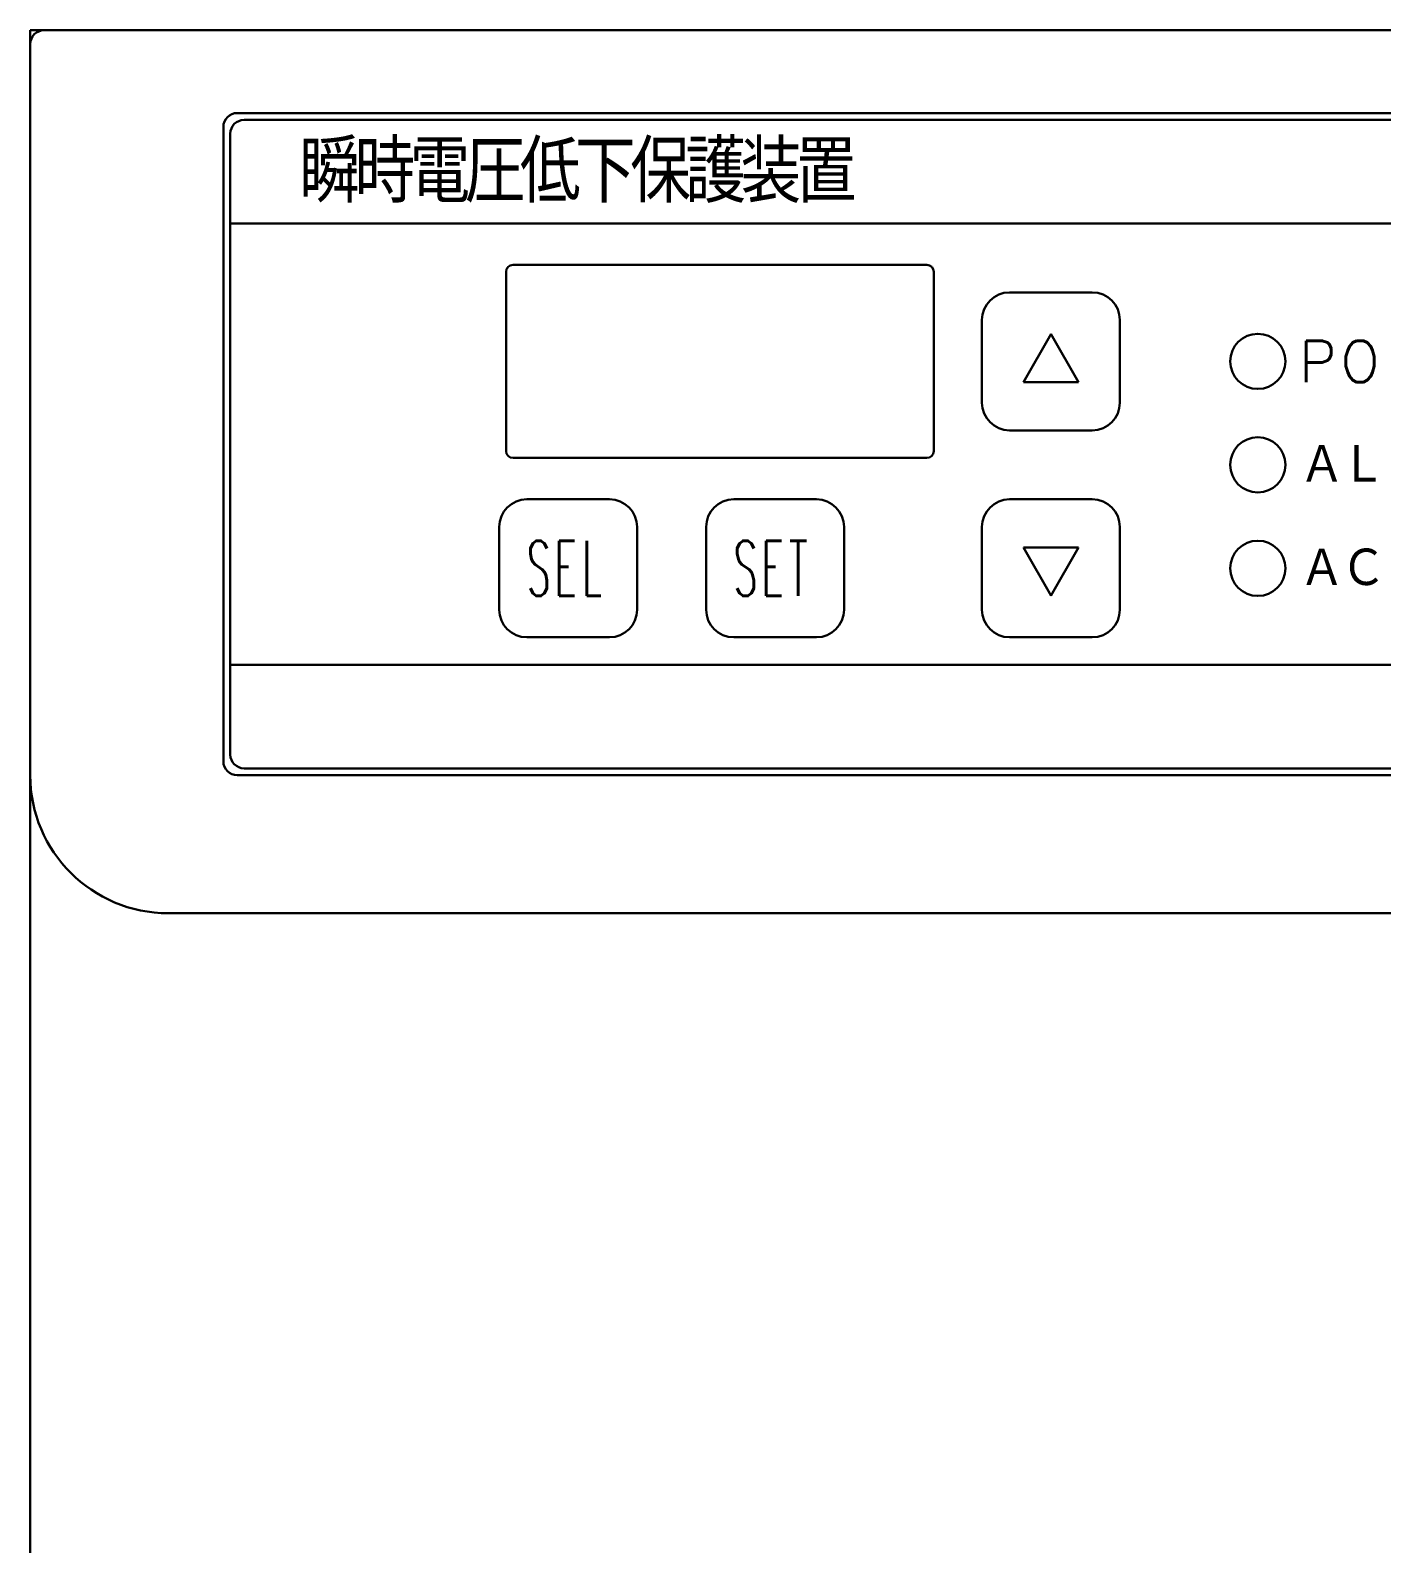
# Model space of a CAD drawing. Header units: millimetres. Extents: x 112 to 1408, y 148 to 1021.
# Drawn here: x 232.5 to 330.5, y 257.3 to 367 of the extents above; entities that cross this region are included whole.
import ezdxf

# ---------------------------------------------------------------- set-up
doc = ezdxf.new("R2010")
doc.units = ezdxf.units.MM
doc.layers.get('0').update_dxf_attribs({"color": 5, "lineweight": 30})
doc.styles.add('BIGFONT', font='txt.shx', dxfattribs={"bigfont": 'bigfont'})
doc.styles.get("Standard").update_dxf_attribs({"font": 'simplex.shx', "width": 0.8, "bigfont": 'extfont.shx'})

msp = doc.modelspace()

# ---------------------------------------------------------------- linework, layer by layer
for p, q in [((232.521, 366.999), (232.521, 309.999)), ((649.521, 366.999), (232.521, 366.999)), ((232.521, 366.999), (232.521, 234.499)), ((439.521, 366.999), (233.521, 366.999)), ((390.521, 360.999), (247.521, 360.999)), ((246.521, 359.999), (246.521, 313.999)), ((390.021, 360.499), (248.021, 360.499)), ((247.021, 359.499), (247.021, 314.499)), ((247.021, 352.999), (391.021, 352.999)), ((297.521, 349.999), (267.521, 349.999)), ((267.021, 349.499), (267.021, 336.499)), ((298.021, 336.499), (298.021, 349.499)), ((309.521, 347.999), (303.521, 347.999)), ((301.521, 345.999), (301.521, 339.999)), ((311.521, 339.999), (311.521, 345.999)), ((304.521, 341.499), (306.536, 344.99)), ((308.521, 341.499), (306.505, 344.99)), ((304.521, 341.499), (308.521, 341.499)), ((303.521, 337.999), (309.521, 337.999)), ((267.521, 335.999), (297.521, 335.999)), ((274.521, 332.999), (268.521, 332.999)), ((289.521, 332.999), (283.521, 332.999)), ((309.521, 332.999), (303.521, 332.999)), ((266.521, 330.999), (266.521, 324.999)), ((276.521, 324.999), (276.521, 330.999)), ((281.521, 330.999), (281.521, 324.999)), ((291.521, 324.999), (291.521, 330.999)), ((301.521, 330.999), (301.521, 324.999)), ((311.521, 324.999), (311.521, 330.999)), ((304.521, 329.499), (306.536, 326.008)), ((304.521, 329.499), (308.521, 329.499)), ((308.521, 329.499), (306.505, 326.008)), ((268.521, 322.999), (274.521, 322.999)), ((283.521, 322.999), (289.521, 322.999)), ((303.521, 322.999), (309.521, 322.999)), ((391.021, 320.999), (247.021, 320.999)), ((247.521, 312.999), (390.521, 312.999)), ((248.021, 313.499), (390.021, 313.499)), ((406.521, 302.999), (242.521, 302.999))]:
    msp.add_line(p, q)
for centre in [(321.521, 342.999), (321.521, 335.499), (321.521, 327.999)]:
    msp.add_circle(centre, 2)
for centre, radius, start, end in [((233.521, 365.999), 1, 90, 180), ((247.521, 359.999), 1, 90, 180), ((248.021, 359.499), 1, 90, 180), ((267.521, 349.499), 0.5, 90, 180), ((297.521, 349.499), 0.5, 0, 90), ((303.521, 345.999), 2, 90, 180), ((309.521, 345.999), 2, 0, 90), ((303.521, 339.999), 2, 180, 270), ((309.521, 339.999), 2, 270, 0), ((267.521, 336.499), 0.5, 180, 270), ((297.521, 336.499), 0.5, 270, 0), ((268.521, 330.999), 2, 90, 180), ((274.521, 330.999), 2, 0, 90), ((283.521, 330.999), 2, 90, 180), ((289.521, 330.999), 2, 0, 90), ((303.521, 330.999), 2, 90, 180), ((309.521, 330.999), 2, 0, 90), ((268.521, 324.999), 2, 180, 270), ((274.521, 324.999), 2, 270, 0), ((283.521, 324.999), 2, 180, 270), ((289.521, 324.999), 2, 270, 0), ((303.521, 324.999), 2, 180, 270), ((309.521, 324.999), 2, 270, 0), ((247.521, 313.999), 1, 180, 270), ((248.021, 314.499), 1, 180, 270), ((242.521, 312.999), 10, 180, 270)]:
    msp.add_arc(centre, radius, start, end)

# ---------------------------------------------------------------- texts
at = {"style": 'BIGFONT', "width": 0.888}
for s, p in [('瞬', (252.021, 354.499)), ('時', (256.021, 354.499)), ('電', (260.021, 354.499)), ('圧', (264.021, 354.499)), ('低', (268.021, 354.499)), ('下', (272.021, 354.499)), ('保', (276.021, 354.499)), ('護', (280.021, 354.499)), ('装', (284.021, 354.499)), ('置', (288.021, 354.499))]:
    msp.add_text(s, height=4.5, dxfattribs=at).set_placement(p)
for s, p in [('P', (324.521, 341.499)), ('O', (327.521, 341.499))]:
    msp.add_text(s, height=3).set_placement(p)
at = {"style": 'BIGFONT'}
for s, p in [('Ａ', (324.521, 333.999)), ('Ｌ', (327.521, 333.999)), ('Ａ', (324.521, 326.499)), ('Ｃ', (327.521, 326.499))]:
    msp.add_text(s, height=3, dxfattribs=at).set_placement(p)
at = {"width": 0.5}
for s, p in [('S', (268.521, 325.999)), ('E', (270.521, 325.999)), ('L', (272.521, 325.999)), ('S', (283.521, 325.999)), ('E', (285.521, 325.999)), ('T', (287.521, 325.999))]:
    msp.add_text(s, height=4, dxfattribs=at).set_placement(p)

doc.saveas('drawing.dxf')
